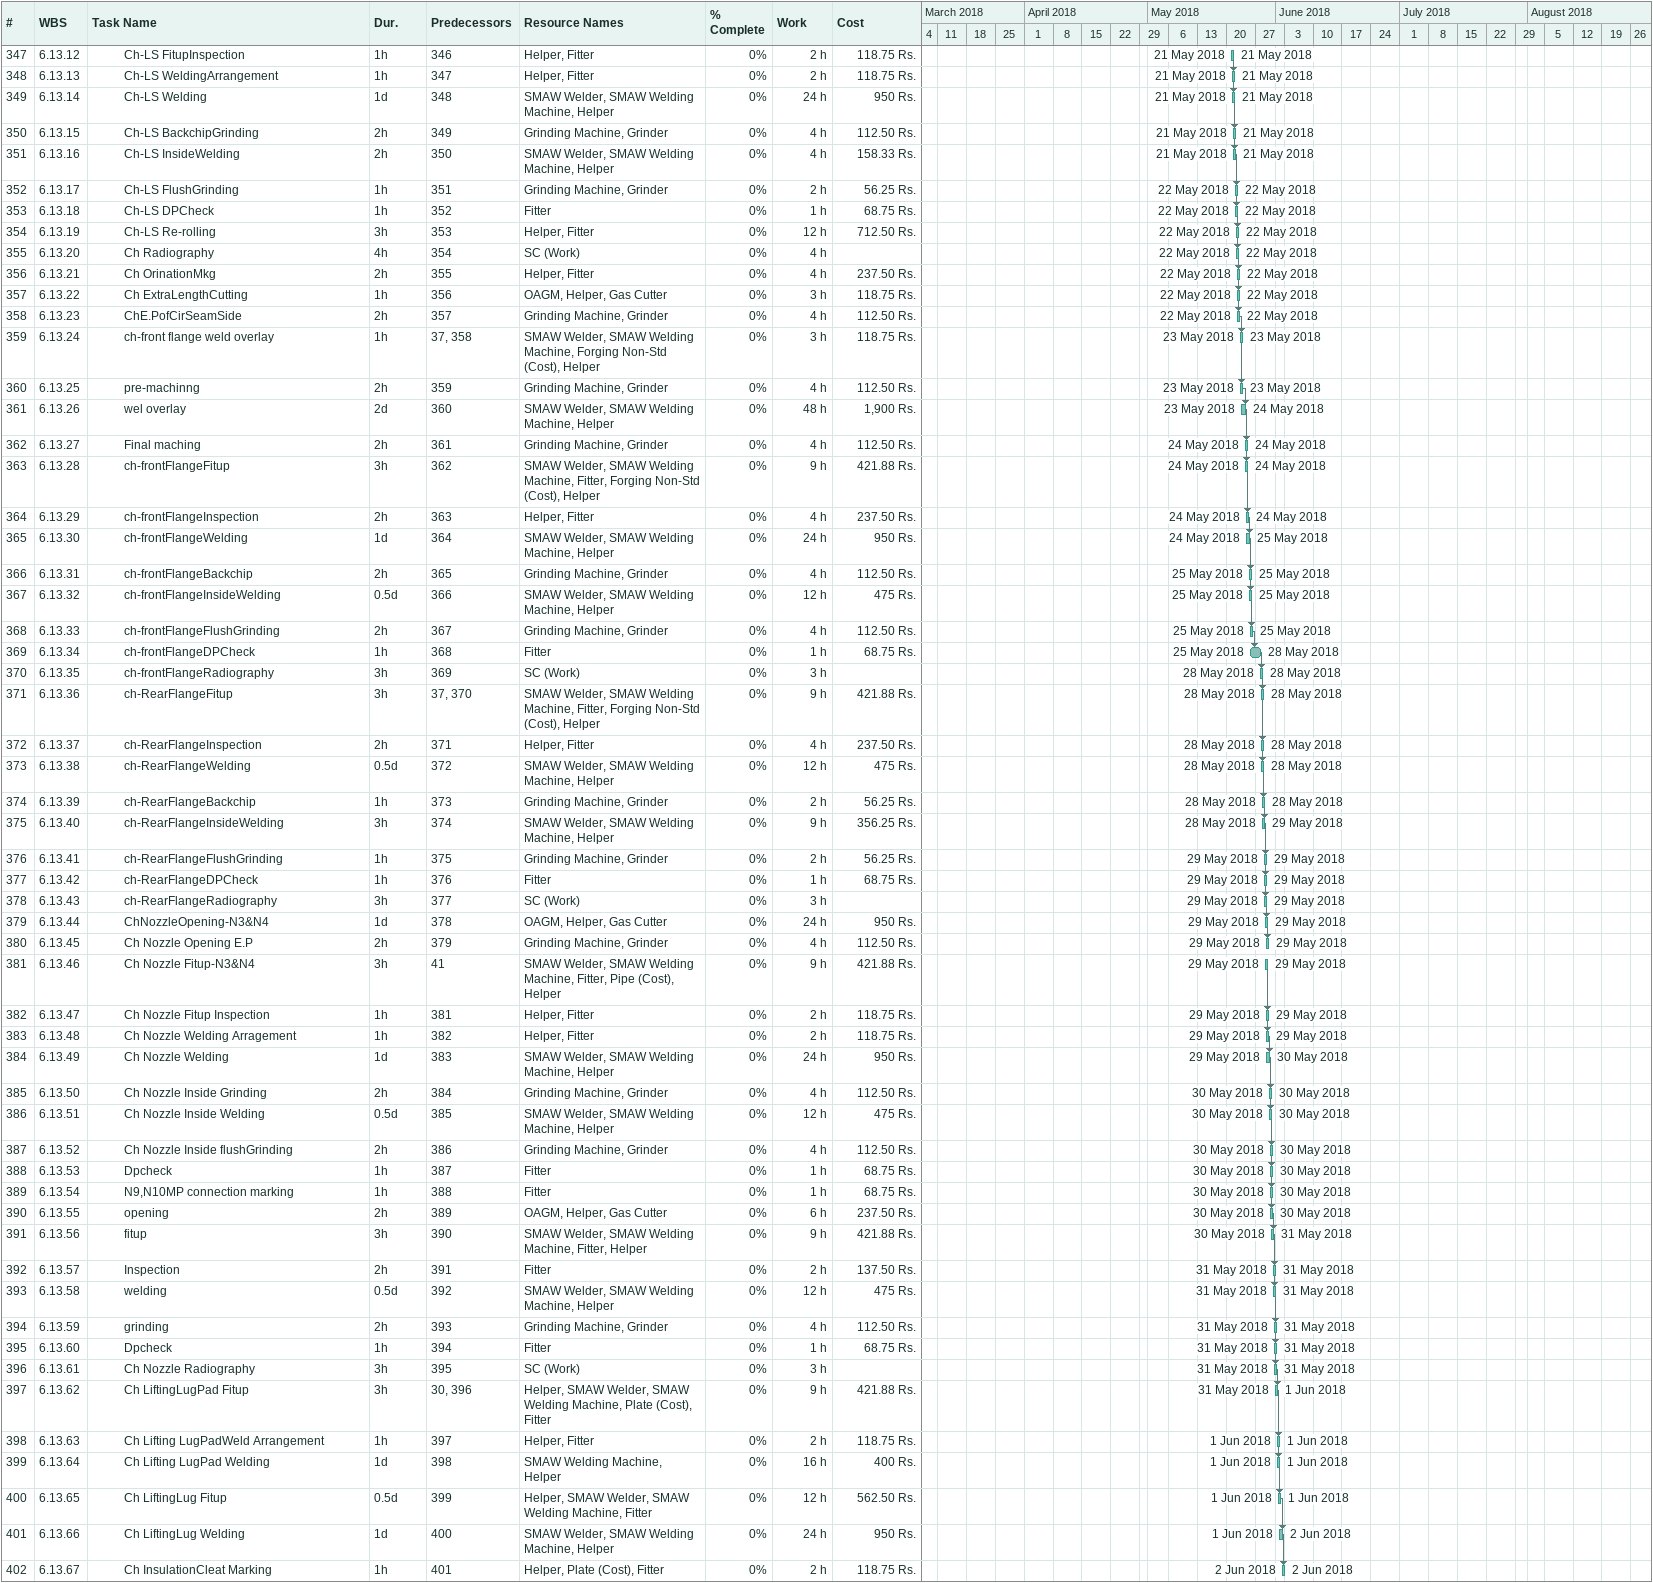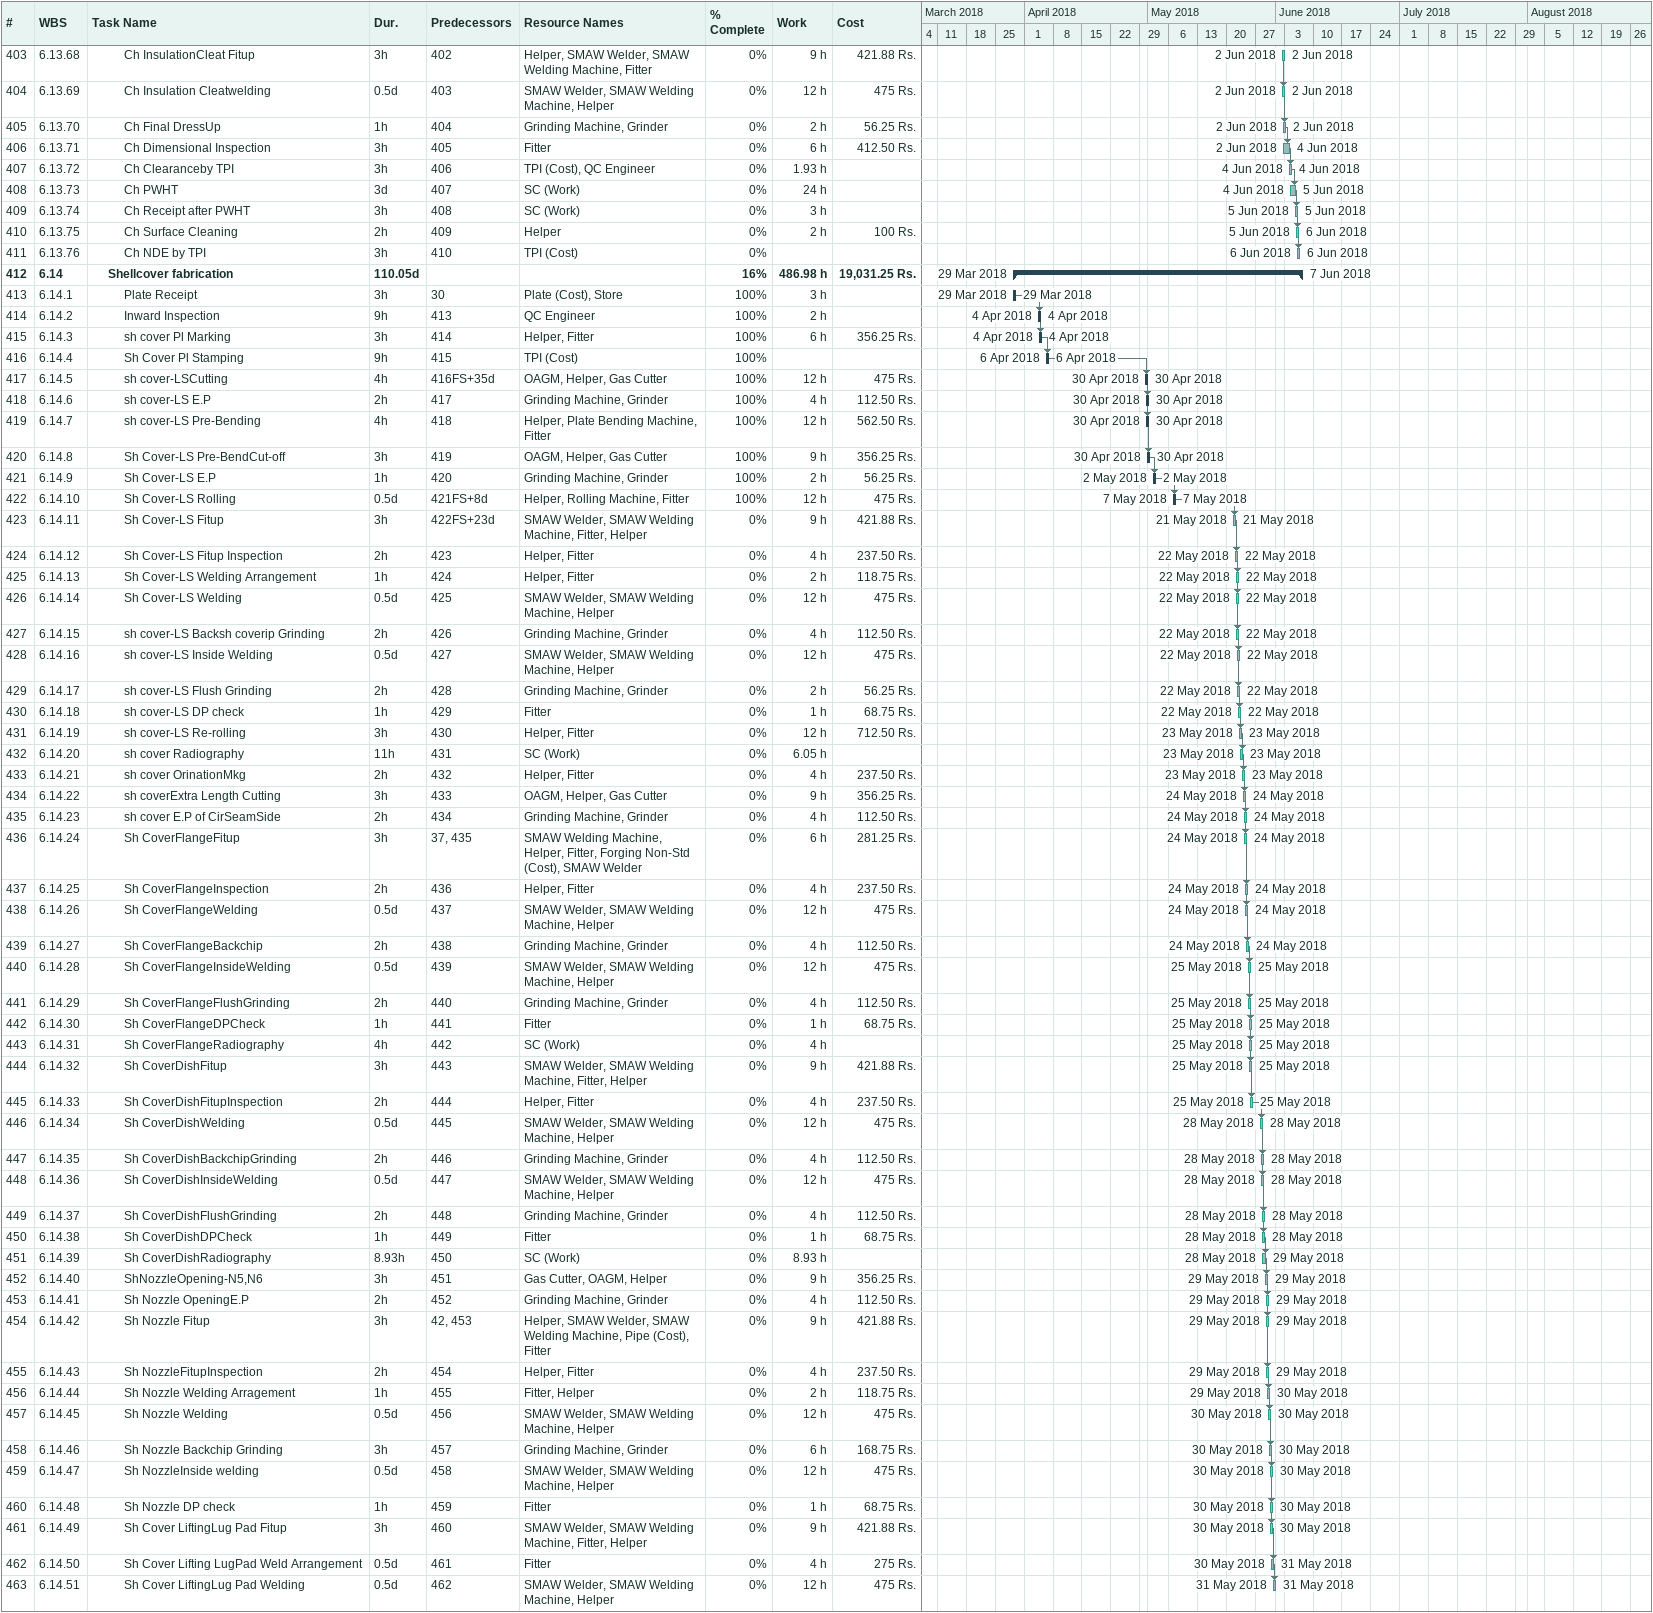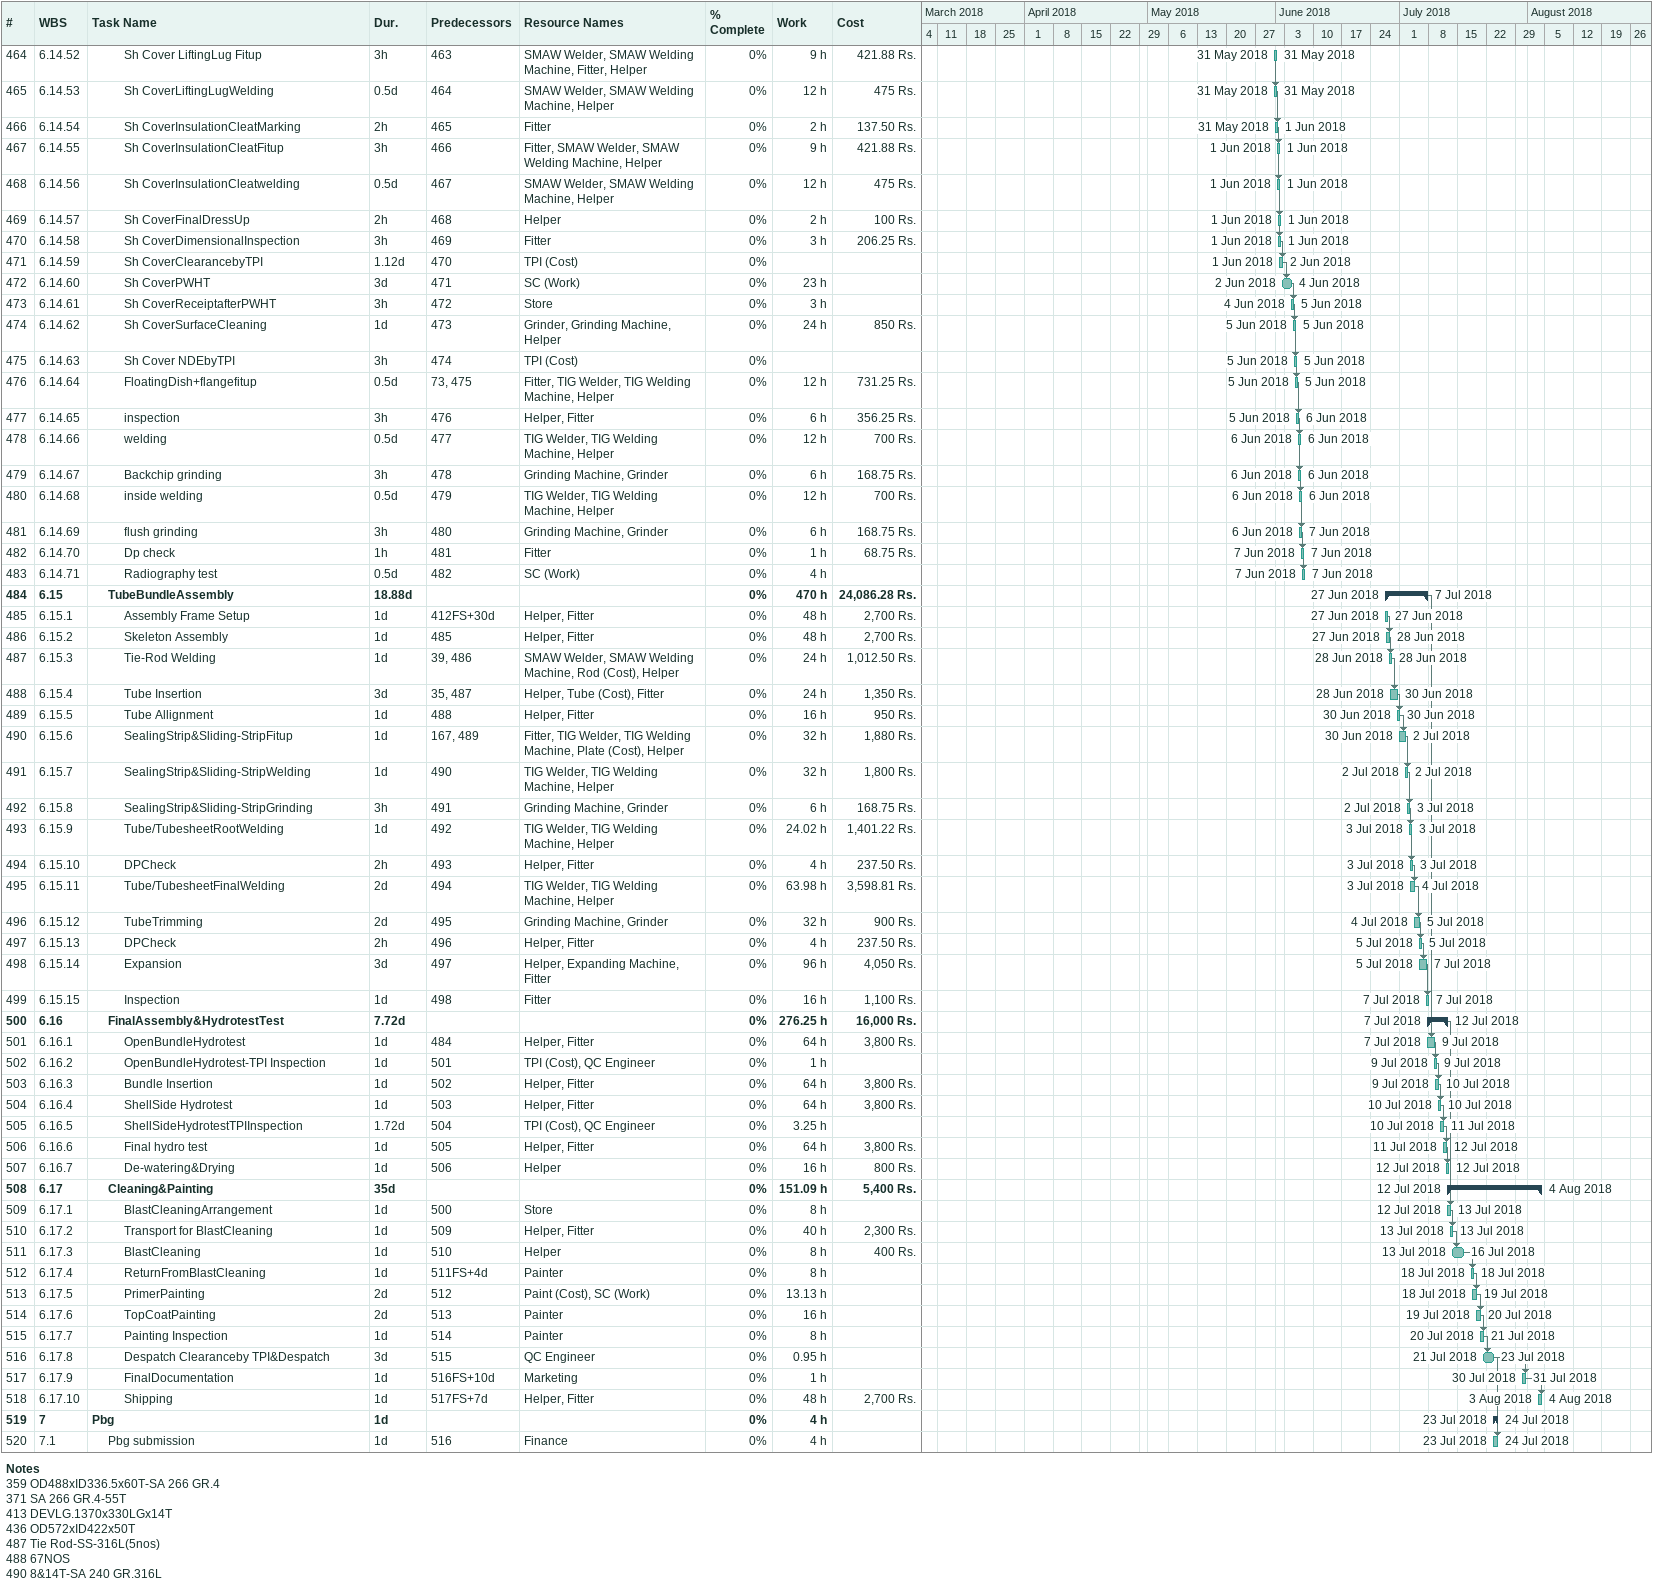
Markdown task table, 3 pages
| ID | WBS | Task | Duration | Start | Finish | Predecessors | Resources | % complete | Work (h) | Cost (Rs.) |
|---|---|---|---|---|---|---|---|---|---|---|
| 347 | 6.13.12 | Ch-LS FitupInspection | 1h | 2018-05-21 | 2018-05-21 | 346 | Helper, Fitter | 0 | 2 | 118.75 |
| 348 | 6.13.13 | Ch-LS WeldingArrangement | 1h | 2018-05-21 | 2018-05-21 | 347 | Helper, Fitter | 0 | 2 | 118.75 |
| 349 | 6.13.14 | Ch-LS Welding | 1d | 2018-05-21 | 2018-05-21 | 348 | SMAW Welder, SMAW Welding Machine, Helper | 0 | 24 | 950 |
| 350 | 6.13.15 | Ch-LS BackchipGrinding | 2h | 2018-05-21 | 2018-05-21 | 349 | Grinding Machine, Grinder | 0 | 4 | 112.50 |
| 351 | 6.13.16 | Ch-LS InsideWelding | 2h | 2018-05-21 | 2018-05-21 | 350 | SMAW Welder, SMAW Welding Machine, Helper | 0 | 4 | 158.33 |
| 352 | 6.13.17 | Ch-LS FlushGrinding | 1h | 2018-05-22 | 2018-05-22 | 351 | Grinding Machine, Grinder | 0 | 2 | 56.25 |
| 353 | 6.13.18 | Ch-LS DPCheck | 1h | 2018-05-22 | 2018-05-22 | 352 | Fitter | 0 | 1 | 68.75 |
| 354 | 6.13.19 | Ch-LS Re-rolling | 3h | 2018-05-22 | 2018-05-22 | 353 | Helper, Fitter | 0 | 12 | 712.50 |
| 355 | 6.13.20 | Ch Radiography | 4h | 2018-05-22 | 2018-05-22 | 354 | SC (Work) | 0 | 4 |  |
| 356 | 6.13.21 | Ch OrinationMkg | 2h | 2018-05-22 | 2018-05-22 | 355 | Helper, Fitter | 0 | 4 | 237.50 |
| 357 | 6.13.22 | Ch ExtraLengthCutting | 1h | 2018-05-22 | 2018-05-22 | 356 | OAGM, Helper, Gas Cutter | 0 | 3 | 118.75 |
| 358 | 6.13.23 | ChE.PofCirSeamSide | 2h | 2018-05-22 | 2018-05-22 | 357 | Grinding Machine, Grinder | 0 | 4 | 112.50 |
| 359 | 6.13.24 | ch-front flange weld overlay | 1h | 2018-05-23 | 2018-05-23 | 37, 358 | SMAW Welder, SMAW Welding Machine, Forging Non-Std (Cost), Helper | 0 | 3 | 118.75 |
| 360 | 6.13.25 | pre-machinng | 2h | 2018-05-23 | 2018-05-23 | 359 | Grinding Machine, Grinder | 0 | 4 | 112.50 |
| 361 | 6.13.26 | wel overlay | 2d | 2018-05-23 | 2018-05-24 | 360 | SMAW Welder, SMAW Welding Machine, Helper | 0 | 48 | 1900 |
| 362 | 6.13.27 | Final maching | 2h | 2018-05-24 | 2018-05-24 | 361 | Grinding Machine, Grinder | 0 | 4 | 112.50 |
| 363 | 6.13.28 | ch-frontFlangeFitup | 3h | 2018-05-24 | 2018-05-24 | 362 | SMAW Welder, SMAW Welding Machine, Fitter, Forging Non-Std (Cost), Helper | 0 | 9 | 421.88 |
| 364 | 6.13.29 | ch-frontFlangeInspection | 2h | 2018-05-24 | 2018-05-24 | 363 | Helper, Fitter | 0 | 4 | 237.50 |
| 365 | 6.13.30 | ch-frontFlangeWelding | 1d | 2018-05-24 | 2018-05-25 | 364 | SMAW Welder, SMAW Welding Machine, Helper | 0 | 24 | 950 |
| 366 | 6.13.31 | ch-frontFlangeBackchip | 2h | 2018-05-25 | 2018-05-25 | 365 | Grinding Machine, Grinder | 0 | 4 | 112.50 |
| 367 | 6.13.32 | ch-frontFlangeInsideWelding | 0.5d | 2018-05-25 | 2018-05-25 | 366 | SMAW Welder, SMAW Welding Machine, Helper | 0 | 12 | 475 |
| 368 | 6.13.33 | ch-frontFlangeFlushGrinding | 2h | 2018-05-25 | 2018-05-25 | 367 | Grinding Machine, Grinder | 0 | 4 | 112.50 |
| 369 | 6.13.34 | ch-frontFlangeDPCheck | 1h | 2018-05-25 | 2018-05-28 | 368 | Fitter | 0 | 1 | 68.75 |
| 370 | 6.13.35 | ch-frontFlangeRadiography | 3h | 2018-05-28 | 2018-05-28 | 369 | SC (Work) | 0 | 3 |  |
| 371 | 6.13.36 | ch-RearFlangeFitup | 3h | 2018-05-28 | 2018-05-28 | 37, 370 | SMAW Welder, SMAW Welding Machine, Fitter, Forging Non-Std (Cost), Helper | 0 | 9 | 421.88 |
| 372 | 6.13.37 | ch-RearFlangeInspection | 2h | 2018-05-28 | 2018-05-28 | 371 | Helper, Fitter | 0 | 4 | 237.50 |
| 373 | 6.13.38 | ch-RearFlangeWelding | 0.5d | 2018-05-28 | 2018-05-28 | 372 | SMAW Welder, SMAW Welding Machine, Helper | 0 | 12 | 475 |
| 374 | 6.13.39 | ch-RearFlangeBackchip | 1h | 2018-05-28 | 2018-05-28 | 373 | Grinding Machine, Grinder | 0 | 2 | 56.25 |
| 375 | 6.13.40 | ch-RearFlangeInsideWelding | 3h | 2018-05-28 | 2018-05-29 | 374 | SMAW Welder, SMAW Welding Machine, Helper | 0 | 9 | 356.25 |
| 376 | 6.13.41 | ch-RearFlangeFlushGrinding | 1h | 2018-05-29 | 2018-05-29 | 375 | Grinding Machine, Grinder | 0 | 2 | 56.25 |
| 377 | 6.13.42 | ch-RearFlangeDPCheck | 1h | 2018-05-29 | 2018-05-29 | 376 | Fitter | 0 | 1 | 68.75 |
| 378 | 6.13.43 | ch-RearFlangeRadiography | 3h | 2018-05-29 | 2018-05-29 | 377 | SC (Work) | 0 | 3 |  |
| 379 | 6.13.44 | ChNozzleOpening-N3&N4 | 1d | 2018-05-29 | 2018-05-29 | 378 | OAGM, Helper, Gas Cutter | 0 | 24 | 950 |
| 380 | 6.13.45 | Ch Nozzle Opening E.P | 2h | 2018-05-29 | 2018-05-29 | 379 | Grinding Machine, Grinder | 0 | 4 | 112.50 |
| 381 | 6.13.46 | Ch Nozzle Fitup-N3&N4 | 3h | 2018-05-29 | 2018-05-29 | 41 | SMAW Welder, SMAW Welding Machine, Fitter, Pipe (Cost), Helper | 0 | 9 | 421.88 |
| 382 | 6.13.47 | Ch Nozzle Fitup Inspection | 1h | 2018-05-29 | 2018-05-29 | 381 | Helper, Fitter | 0 | 2 | 118.75 |
| 383 | 6.13.48 | Ch Nozzle Welding Arragement | 1h | 2018-05-29 | 2018-05-29 | 382 | Helper, Fitter | 0 | 2 | 118.75 |
| 384 | 6.13.49 | Ch Nozzle Welding | 1d | 2018-05-29 | 2018-05-30 | 383 | SMAW Welder, SMAW Welding Machine, Helper | 0 | 24 | 950 |
| 385 | 6.13.50 | Ch Nozzle Inside Grinding | 2h | 2018-05-30 | 2018-05-30 | 384 | Grinding Machine, Grinder | 0 | 4 | 112.50 |
| 386 | 6.13.51 | Ch Nozzle Inside Welding | 0.5d | 2018-05-30 | 2018-05-30 | 385 | SMAW Welder, SMAW Welding Machine, Helper | 0 | 12 | 475 |
| 387 | 6.13.52 | Ch Nozzle Inside flushGrinding | 2h | 2018-05-30 | 2018-05-30 | 386 | Grinding Machine, Grinder | 0 | 4 | 112.50 |
| 388 | 6.13.53 | Dpcheck | 1h | 2018-05-30 | 2018-05-30 | 387 | Fitter | 0 | 1 | 68.75 |
| 389 | 6.13.54 | N9,N10MP connection marking | 1h | 2018-05-30 | 2018-05-30 | 388 | Fitter | 0 | 1 | 68.75 |
| 390 | 6.13.55 | opening | 2h | 2018-05-30 | 2018-05-30 | 389 | OAGM, Helper, Gas Cutter | 0 | 6 | 237.50 |
| 391 | 6.13.56 | fitup | 3h | 2018-05-30 | 2018-05-31 | 390 | SMAW Welder, SMAW Welding Machine, Fitter, Helper | 0 | 9 | 421.88 |
| 392 | 6.13.57 | Inspection | 2h | 2018-05-31 | 2018-05-31 | 391 | Fitter | 0 | 2 | 137.50 |
| 393 | 6.13.58 | welding | 0.5d | 2018-05-31 | 2018-05-31 | 392 | SMAW Welder, SMAW Welding Machine, Helper | 0 | 12 | 475 |
| 394 | 6.13.59 | grinding | 2h | 2018-05-31 | 2018-05-31 | 393 | Grinding Machine, Grinder | 0 | 4 | 112.50 |
| 395 | 6.13.60 | Dpcheck | 1h | 2018-05-31 | 2018-05-31 | 394 | Fitter | 0 | 1 | 68.75 |
| 396 | 6.13.61 | Ch Nozzle Radiography | 3h | 2018-05-31 | 2018-05-31 | 395 | SC (Work) | 0 | 3 |  |
| 397 | 6.13.62 | Ch LiftingLugPad Fitup | 3h | 2018-05-31 | 2018-06-01 | 30, 396 | Helper, SMAW Welder, SMAW Welding Machine, Plate (Cost), Fitter | 0 | 9 | 421.88 |
| 398 | 6.13.63 | Ch Lifting LugPadWeld Arrangement | 1h | 2018-06-01 | 2018-06-01 | 397 | Helper, Fitter | 0 | 2 | 118.75 |
| 399 | 6.13.64 | Ch Lifting LugPad Welding | 1d | 2018-06-01 | 2018-06-01 | 398 | SMAW Welding Machine, Helper | 0 | 16 | 400 |
| 400 | 6.13.65 | Ch LiftingLug Fitup | 0.5d | 2018-06-01 | 2018-06-01 | 399 | Helper, SMAW Welder, SMAW Welding Machine, Fitter | 0 | 12 | 562.50 |
| 401 | 6.13.66 | Ch LiftingLug Welding | 1d | 2018-06-01 | 2018-06-02 | 400 | SMAW Welder, SMAW Welding Machine, Helper | 0 | 24 | 950 |
| 402 | 6.13.67 | Ch InsulationCleat Marking | 1h | 2018-06-02 | 2018-06-02 | 401 | Helper, Plate (Cost), Fitter | 0 | 2 | 118.75 |
| 403 | 6.13.68 | Ch InsulationCleat Fitup | 3h | 2018-06-02 | 2018-06-02 | 402 | Helper, SMAW Welder, SMAW Welding Machine, Fitter | 0 | 9 | 421.88 |
| 404 | 6.13.69 | Ch Insulation Cleatwelding | 0.5d | 2018-06-02 | 2018-06-02 | 403 | SMAW Welder, SMAW Welding Machine, Helper | 0 | 12 | 475 |
| 405 | 6.13.70 | Ch Final DressUp | 1h | 2018-06-02 | 2018-06-02 | 404 | Grinding Machine, Grinder | 0 | 2 | 56.25 |
| 406 | 6.13.71 | Ch Dimensional Inspection | 3h | 2018-06-02 | 2018-06-04 | 405 | Fitter | 0 | 6 | 412.50 |
| 407 | 6.13.72 | Ch Clearanceby TPI | 3h | 2018-06-04 | 2018-06-04 | 406 | TPI (Cost), QC Engineer | 0 | 1.93 |  |
| 408 | 6.13.73 | Ch PWHT | 3d | 2018-06-04 | 2018-06-05 | 407 | SC (Work) | 0 | 24 |  |
| 409 | 6.13.74 | Ch Receipt after PWHT | 3h | 2018-06-05 | 2018-06-05 | 408 | SC (Work) | 0 | 3 |  |
| 410 | 6.13.75 | Ch Surface Cleaning | 2h | 2018-06-05 | 2018-06-06 | 409 | Helper | 0 | 2 | 100 |
| 411 | 6.13.76 | Ch NDE by TPI | 3h | 2018-06-06 | 2018-06-06 | 410 | TPI (Cost) | 0 |  |  |
| 412 | 6.14 | **Shellcover fabrication** | 110.05d | 2018-03-29 | 2018-06-07 |  |  | 16 | 486.98 | 19031.25 |
| 413 | 6.14.1 | Plate Receipt | 3h | 2018-03-29 | 2018-03-29 | 30 | Plate (Cost), Store | 100 | 3 |  |
| 414 | 6.14.2 | Inward Inspection | 9h | 2018-04-04 | 2018-04-04 | 413 | QC Engineer | 100 | 2 |  |
| 415 | 6.14.3 | sh cover Pl Marking | 3h | 2018-04-04 | 2018-04-04 | 414 | Helper, Fitter | 100 | 6 | 356.25 |
| 416 | 6.14.4 | Sh Cover Pl Stamping | 9h | 2018-04-06 | 2018-04-06 | 415 | TPI (Cost) | 100 |  |  |
| 417 | 6.14.5 | sh cover-LSCutting | 4h | 2018-04-30 | 2018-04-30 | 416FS+35d | OAGM, Helper, Gas Cutter | 100 | 12 | 475 |
| 418 | 6.14.6 | sh cover-LS E.P | 2h | 2018-04-30 | 2018-04-30 | 417 | Grinding Machine, Grinder | 100 | 4 | 112.50 |
| 419 | 6.14.7 | sh cover-LS Pre-Bending | 4h | 2018-04-30 | 2018-04-30 | 418 | Helper, Plate Bending Machine, Fitter | 100 | 12 | 562.50 |
| 420 | 6.14.8 | Sh Cover-LS Pre-BendCut-off | 3h | 2018-04-30 | 2018-04-30 | 419 | OAGM, Helper, Gas Cutter | 100 | 9 | 356.25 |
| 421 | 6.14.9 | Sh Cover-LS E.P | 1h | 2018-05-02 | 2018-05-02 | 420 | Grinding Machine, Grinder | 100 | 2 | 56.25 |
| 422 | 6.14.10 | Sh Cover-LS Rolling | 0.5d | 2018-05-07 | 2018-05-07 | 421FS+8d | Helper, Rolling Machine, Fitter | 100 | 12 | 475 |
| 423 | 6.14.11 | Sh Cover-LS Fitup | 3h | 2018-05-21 | 2018-05-21 | 422FS+23d | SMAW Welder, SMAW Welding Machine, Fitter, Helper | 0 | 9 | 421.88 |
| 424 | 6.14.12 | Sh Cover-LS Fitup Inspection | 2h | 2018-05-22 | 2018-05-22 | 423 | Helper, Fitter | 0 | 4 | 237.50 |
| 425 | 6.14.13 | Sh Cover-LS Welding Arrangement | 1h | 2018-05-22 | 2018-05-22 | 424 | Helper, Fitter | 0 | 2 | 118.75 |
| 426 | 6.14.14 | Sh Cover-LS Welding | 0.5d | 2018-05-22 | 2018-05-22 | 425 | SMAW Welder, SMAW Welding Machine, Helper | 0 | 12 | 475 |
| 427 | 6.14.15 | sh cover-LS Backsh coverip Grinding | 2h | 2018-05-22 | 2018-05-22 | 426 | Grinding Machine, Grinder | 0 | 4 | 112.50 |
| 428 | 6.14.16 | sh cover-LS Inside Welding | 0.5d | 2018-05-22 | 2018-05-22 | 427 | SMAW Welder, SMAW Welding Machine, Helper | 0 | 12 | 475 |
| 429 | 6.14.17 | sh cover-LS Flush Grinding | 2h | 2018-05-22 | 2018-05-22 | 428 | Grinding Machine, Grinder | 0 | 2 | 56.25 |
| 430 | 6.14.18 | sh cover-LS DP check | 1h | 2018-05-22 | 2018-05-22 | 429 | Fitter | 0 | 1 | 68.75 |
| 431 | 6.14.19 | sh cover-LS Re-rolling | 3h | 2018-05-23 | 2018-05-23 | 430 | Helper, Fitter | 0 | 12 | 712.50 |
| 432 | 6.14.20 | sh cover Radiography | 11h | 2018-05-23 | 2018-05-23 | 431 | SC (Work) | 0 | 6.05 |  |
| 433 | 6.14.21 | sh cover OrinationMkg | 2h | 2018-05-23 | 2018-05-23 | 432 | Helper, Fitter | 0 | 4 | 237.50 |
| 434 | 6.14.22 | sh coverExtra Length Cutting | 3h | 2018-05-24 | 2018-05-24 | 433 | OAGM, Helper, Gas Cutter | 0 | 9 | 356.25 |
| 435 | 6.14.23 | sh cover E.P of CirSeamSide | 2h | 2018-05-24 | 2018-05-24 | 434 | Grinding Machine, Grinder | 0 | 4 | 112.50 |
| 436 | 6.14.24 | Sh CoverFlangeFitup | 3h | 2018-05-24 | 2018-05-24 | 37, 435 | SMAW Welding Machine, Helper, Fitter, Forging Non-Std (Cost), SMAW Welder | 0 | 6 | 281.25 |
| 437 | 6.14.25 | Sh CoverFlangeInspection | 2h | 2018-05-24 | 2018-05-24 | 436 | Helper, Fitter | 0 | 4 | 237.50 |
| 438 | 6.14.26 | Sh CoverFlangeWelding | 0.5d | 2018-05-24 | 2018-05-24 | 437 | SMAW Welder, SMAW Welding Machine, Helper | 0 | 12 | 475 |
| 439 | 6.14.27 | Sh CoverFlangeBackchip | 2h | 2018-05-24 | 2018-05-24 | 438 | Grinding Machine, Grinder | 0 | 4 | 112.50 |
| 440 | 6.14.28 | Sh CoverFlangeInsideWelding | 0.5d | 2018-05-25 | 2018-05-25 | 439 | SMAW Welder, SMAW Welding Machine, Helper | 0 | 12 | 475 |
| 441 | 6.14.29 | Sh CoverFlangeFlushGrinding | 2h | 2018-05-25 | 2018-05-25 | 440 | Grinding Machine, Grinder | 0 | 4 | 112.50 |
| 442 | 6.14.30 | Sh CoverFlangeDPCheck | 1h | 2018-05-25 | 2018-05-25 | 441 | Fitter | 0 | 1 | 68.75 |
| 443 | 6.14.31 | Sh CoverFlangeRadiography | 4h | 2018-05-25 | 2018-05-25 | 442 | SC (Work) | 0 | 4 |  |
| 444 | 6.14.32 | Sh CoverDishFitup | 3h | 2018-05-25 | 2018-05-25 | 443 | SMAW Welder, SMAW Welding Machine, Fitter, Helper | 0 | 9 | 421.88 |
| 445 | 6.14.33 | Sh CoverDishFitupInspection | 2h | 2018-05-25 | 2018-05-25 | 444 | Helper, Fitter | 0 | 4 | 237.50 |
| 446 | 6.14.34 | Sh CoverDishWelding | 0.5d | 2018-05-28 | 2018-05-28 | 445 | SMAW Welder, SMAW Welding Machine, Helper | 0 | 12 | 475 |
| 447 | 6.14.35 | Sh CoverDishBackchipGrinding | 2h | 2018-05-28 | 2018-05-28 | 446 | Grinding Machine, Grinder | 0 | 4 | 112.50 |
| 448 | 6.14.36 | Sh CoverDishInsideWelding | 0.5d | 2018-05-28 | 2018-05-28 | 447 | SMAW Welder, SMAW Welding Machine, Helper | 0 | 12 | 475 |
| 449 | 6.14.37 | Sh CoverDishFlushGrinding | 2h | 2018-05-28 | 2018-05-28 | 448 | Grinding Machine, Grinder | 0 | 4 | 112.50 |
| 450 | 6.14.38 | Sh CoverDishDPCheck | 1h | 2018-05-28 | 2018-05-28 | 449 | Fitter | 0 | 1 | 68.75 |
| 451 | 6.14.39 | Sh CoverDishRadiography | 8.93h | 2018-05-28 | 2018-05-29 | 450 | SC (Work) | 0 | 8.93 |  |
| 452 | 6.14.40 | ShNozzleOpening-N5,N6 | 3h | 2018-05-29 | 2018-05-29 | 451 | Gas Cutter, OAGM, Helper | 0 | 9 | 356.25 |
| 453 | 6.14.41 | Sh Nozzle OpeningE.P | 2h | 2018-05-29 | 2018-05-29 | 452 | Grinding Machine, Grinder | 0 | 4 | 112.50 |
| 454 | 6.14.42 | Sh Nozzle Fitup | 3h | 2018-05-29 | 2018-05-29 | 42, 453 | Helper, SMAW Welder, SMAW Welding Machine, Pipe (Cost), Fitter | 0 | 9 | 421.88 |
| 455 | 6.14.43 | Sh NozzleFitupInspection | 2h | 2018-05-29 | 2018-05-29 | 454 | Helper, Fitter | 0 | 4 | 237.50 |
| 456 | 6.14.44 | Sh Nozzle Welding Arragement | 1h | 2018-05-29 | 2018-05-30 | 455 | Fitter, Helper | 0 | 2 | 118.75 |
| 457 | 6.14.45 | Sh Nozzle Welding | 0.5d | 2018-05-30 | 2018-05-30 | 456 | SMAW Welder, SMAW Welding Machine, Helper | 0 | 12 | 475 |
| 458 | 6.14.46 | Sh Nozzle Backchip Grinding | 3h | 2018-05-30 | 2018-05-30 | 457 | Grinding Machine, Grinder | 0 | 6 | 168.75 |
| 459 | 6.14.47 | Sh NozzleInside welding | 0.5d | 2018-05-30 | 2018-05-30 | 458 | SMAW Welder, SMAW Welding Machine, Helper | 0 | 12 | 475 |
| 460 | 6.14.48 | Sh Nozzle DP check | 1h | 2018-05-30 | 2018-05-30 | 459 | Fitter | 0 | 1 | 68.75 |
| 461 | 6.14.49 | Sh Cover LiftingLug Pad Fitup | 3h | 2018-05-30 | 2018-05-30 | 460 | SMAW Welder, SMAW Welding Machine, Fitter, Helper | 0 | 9 | 421.88 |
| 462 | 6.14.50 | Sh Cover Lifting LugPad Weld Arrangement | 0.5d | 2018-05-30 | 2018-05-31 | 461 | Fitter | 0 | 4 | 275 |
| 463 | 6.14.51 | Sh Cover LiftingLug Pad Welding | 0.5d | 2018-05-31 | 2018-05-31 | 462 | SMAW Welder, SMAW Welding Machine, Helper | 0 | 12 | 475 |
| 464 | 6.14.52 | Sh Cover LiftingLug Fitup | 3h | 2018-05-31 | 2018-05-31 | 463 | SMAW Welder, SMAW Welding Machine, Fitter, Helper | 0 | 9 | 421.88 |
| 465 | 6.14.53 | Sh CoverLiftingLugWelding | 0.5d | 2018-05-31 | 2018-05-31 | 464 | SMAW Welder, SMAW Welding Machine, Helper | 0 | 12 | 475 |
| 466 | 6.14.54 | Sh CoverInsulationCleatMarking | 2h | 2018-05-31 | 2018-06-01 | 465 | Fitter | 0 | 2 | 137.50 |
| 467 | 6.14.55 | Sh CoverInsulationCleatFitup | 3h | 2018-06-01 | 2018-06-01 | 466 | Fitter, SMAW Welder, SMAW Welding Machine, Helper | 0 | 9 | 421.88 |
| 468 | 6.14.56 | Sh CoverInsulationCleatwelding | 0.5d | 2018-06-01 | 2018-06-01 | 467 | SMAW Welder, SMAW Welding Machine, Helper | 0 | 12 | 475 |
| 469 | 6.14.57 | Sh CoverFinalDressUp | 2h | 2018-06-01 | 2018-06-01 | 468 | Helper | 0 | 2 | 100 |
| 470 | 6.14.58 | Sh CoverDimensionalInspection | 3h | 2018-06-01 | 2018-06-01 | 469 | Fitter | 0 | 3 | 206.25 |
| 471 | 6.14.59 | Sh CoverClearancebyTPI | 1.12d | 2018-06-01 | 2018-06-02 | 470 | TPI (Cost) | 0 |  |  |
| 472 | 6.14.60 | Sh CoverPWHT | 3d | 2018-06-02 | 2018-06-04 | 471 | SC (Work) | 0 | 23 |  |
| 473 | 6.14.61 | Sh CoverReceiptafterPWHT | 3h | 2018-06-04 | 2018-06-05 | 472 | Store | 0 | 3 |  |
| 474 | 6.14.62 | Sh CoverSurfaceCleaning | 1d | 2018-06-05 | 2018-06-05 | 473 | Grinder, Grinding Machine, Helper | 0 | 24 | 850 |
| 475 | 6.14.63 | Sh Cover NDEbyTPI | 3h | 2018-06-05 | 2018-06-05 | 474 | TPI (Cost) | 0 |  |  |
| 476 | 6.14.64 | FloatingDish+flangefitup | 0.5d | 2018-06-05 | 2018-06-05 | 73, 475 | Fitter, TIG Welder, TIG Welding Machine, Helper | 0 | 12 | 731.25 |
| 477 | 6.14.65 | inspection | 3h | 2018-06-05 | 2018-06-06 | 476 | Helper, Fitter | 0 | 6 | 356.25 |
| 478 | 6.14.66 | welding | 0.5d | 2018-06-06 | 2018-06-06 | 477 | TIG Welder, TIG Welding Machine, Helper | 0 | 12 | 700 |
| 479 | 6.14.67 | Backchip grinding | 3h | 2018-06-06 | 2018-06-06 | 478 | Grinding Machine, Grinder | 0 | 6 | 168.75 |
| 480 | 6.14.68 | inside welding | 0.5d | 2018-06-06 | 2018-06-06 | 479 | TIG Welder, TIG Welding Machine, Helper | 0 | 12 | 700 |
| 481 | 6.14.69 | flush grinding | 3h | 2018-06-06 | 2018-06-07 | 480 | Grinding Machine, Grinder | 0 | 6 | 168.75 |
| 482 | 6.14.70 | Dp check | 1h | 2018-06-07 | 2018-06-07 | 481 | Fitter | 0 | 1 | 68.75 |
| 483 | 6.14.71 | Radiography test | 0.5d | 2018-06-07 | 2018-06-07 | 482 | SC (Work) | 0 | 4 |  |
| 484 | 6.15 | **TubeBundleAssembly** | 18.88d | 2018-06-27 | 2018-07-07 |  |  | 0 | 470 | 24086.28 |
| 485 | 6.15.1 | Assembly Frame Setup | 1d | 2018-06-27 | 2018-06-27 | 412FS+30d | Helper, Fitter | 0 | 48 | 2700 |
| 486 | 6.15.2 | Skeleton Assembly | 1d | 2018-06-27 | 2018-06-28 | 485 | Helper, Fitter | 0 | 48 | 2700 |
| 487 | 6.15.3 | Tie-Rod Welding | 1d | 2018-06-28 | 2018-06-28 | 39, 486 | SMAW Welder, SMAW Welding Machine, Rod (Cost), Helper | 0 | 24 | 1012.50 |
| 488 | 6.15.4 | Tube Insertion | 3d | 2018-06-28 | 2018-06-30 | 35, 487 | Helper, Tube (Cost), Fitter | 0 | 24 | 1350 |
| 489 | 6.15.5 | Tube Allignment | 1d | 2018-06-30 | 2018-06-30 | 488 | Helper, Fitter | 0 | 16 | 950 |
| 490 | 6.15.6 | SealingStrip&Sliding-StripFitup | 1d | 2018-06-30 | 2018-07-02 | 167, 489 | Fitter, TIG Welder, TIG Welding Machine, Plate (Cost), Helper | 0 | 32 | 1880 |
| 491 | 6.15.7 | SealingStrip&Sliding-StripWelding | 1d | 2018-07-02 | 2018-07-02 | 490 | TIG Welder, TIG Welding Machine, Helper | 0 | 32 | 1800 |
| 492 | 6.15.8 | SealingStrip&Sliding-StripGrinding | 3h | 2018-07-02 | 2018-07-03 | 491 | Grinding Machine, Grinder | 0 | 6 | 168.75 |
| 493 | 6.15.9 | Tube/TubesheetRootWelding | 1d | 2018-07-03 | 2018-07-03 | 492 | TIG Welder, TIG Welding Machine, Helper | 0 | 24.02 | 1401.22 |
| 494 | 6.15.10 | DPCheck | 2h | 2018-07-03 | 2018-07-03 | 493 | Helper, Fitter | 0 | 4 | 237.50 |
| 495 | 6.15.11 | Tube/TubesheetFinalWelding | 2d | 2018-07-03 | 2018-07-04 | 494 | TIG Welder, TIG Welding Machine, Helper | 0 | 63.98 | 3598.81 |
| 496 | 6.15.12 | TubeTrimming | 2d | 2018-07-04 | 2018-07-05 | 495 | Grinding Machine, Grinder | 0 | 32 | 900 |
| 497 | 6.15.13 | DPCheck | 2h | 2018-07-05 | 2018-07-05 | 496 | Helper, Fitter | 0 | 4 | 237.50 |
| 498 | 6.15.14 | Expansion | 3d | 2018-07-05 | 2018-07-07 | 497 | Helper, Expanding Machine, Fitter | 0 | 96 | 4050 |
| 499 | 6.15.15 | Inspection | 1d | 2018-07-07 | 2018-07-07 | 498 | Fitter | 0 | 16 | 1100 |
| 500 | 6.16 | **FinalAssembly&HydrotestTest** | 7.72d | 2018-07-07 | 2018-07-12 |  |  | 0 | 276.25 | 16000 |
| 501 | 6.16.1 | OpenBundleHydrotest | 1d | 2018-07-07 | 2018-07-09 | 484 | Helper, Fitter | 0 | 64 | 3800 |
| 502 | 6.16.2 | OpenBundleHydrotest-TPI Inspection | 1d | 2018-07-09 | 2018-07-09 | 501 | TPI (Cost), QC Engineer | 0 | 1 |  |
| 503 | 6.16.3 | Bundle Insertion | 1d | 2018-07-09 | 2018-07-10 | 502 | Helper, Fitter | 0 | 64 | 3800 |
| 504 | 6.16.4 | ShellSide Hydrotest | 1d | 2018-07-10 | 2018-07-10 | 503 | Helper, Fitter | 0 | 64 | 3800 |
| 505 | 6.16.5 | ShellSideHydrotestTPIInspection | 1.72d | 2018-07-10 | 2018-07-11 | 504 | TPI (Cost), QC Engineer | 0 | 3.25 |  |
| 506 | 6.16.6 | Final hydro test | 1d | 2018-07-11 | 2018-07-12 | 505 | Helper, Fitter | 0 | 64 | 3800 |
| 507 | 6.16.7 | De-watering&Drying | 1d | 2018-07-12 | 2018-07-12 | 506 | Helper | 0 | 16 | 800 |
| 508 | 6.17 | **Cleaning&Painting** | 35d | 2018-07-12 | 2018-08-04 |  |  | 0 | 151.09 | 5400 |
| 509 | 6.17.1 | BlastCleaningArrangement | 1d | 2018-07-12 | 2018-07-13 | 500 | Store | 0 | 8 |  |
| 510 | 6.17.2 | Transport for BlastCleaning | 1d | 2018-07-13 | 2018-07-13 | 509 | Helper, Fitter | 0 | 40 | 2300 |
| 511 | 6.17.3 | BlastCleaning | 1d | 2018-07-13 | 2018-07-16 | 510 | Helper | 0 | 8 | 400 |
| 512 | 6.17.4 | ReturnFromBlastCleaning | 1d | 2018-07-18 | 2018-07-18 | 511FS+4d | Painter | 0 | 8 |  |
| 513 | 6.17.5 | PrimerPainting | 2d | 2018-07-18 | 2018-07-19 | 512 | Paint (Cost), SC (Work) | 0 | 13.13 |  |
| 514 | 6.17.6 | TopCoatPainting | 2d | 2018-07-19 | 2018-07-20 | 513 | Painter | 0 | 16 |  |
| 515 | 6.17.7 | Painting Inspection | 1d | 2018-07-20 | 2018-07-21 | 514 | Painter | 0 | 8 |  |
| 516 | 6.17.8 | Despatch Clearanceby TPI&Despatch | 3d | 2018-07-21 | 2018-07-23 | 515 | QC Engineer | 0 | 0.95 |  |
| 517 | 6.17.9 | FinalDocumentation | 1d | 2018-07-30 | 2018-07-31 | 516FS+10d | Marketing | 0 | 1 |  |
| 518 | 6.17.10 | Shipping | 1d | 2018-08-03 | 2018-08-04 | 517FS+7d | Helper, Fitter | 0 | 48 | 2700 |
| 519 | 7 | **Pbg** | 1d | 2018-07-23 | 2018-07-24 |  |  | 0 | 4 |  |
| 520 | 7.1 | Pbg submission | 1d | 2018-07-23 | 2018-07-24 | 516 | Finance | 0 | 4 |  |

Notes
- 359: OD488xID336.5x60T-SA 266 GR.4
- 371: SA 266 GR.4-55T
- 413: DEVLG.1370x330LGx14T
- 436: OD572xID422x50T
- 487: Tie Rod-SS-316L(5nos)
- 488: 67NOS
- 490: 8&14T-SA 240 GR.316L
